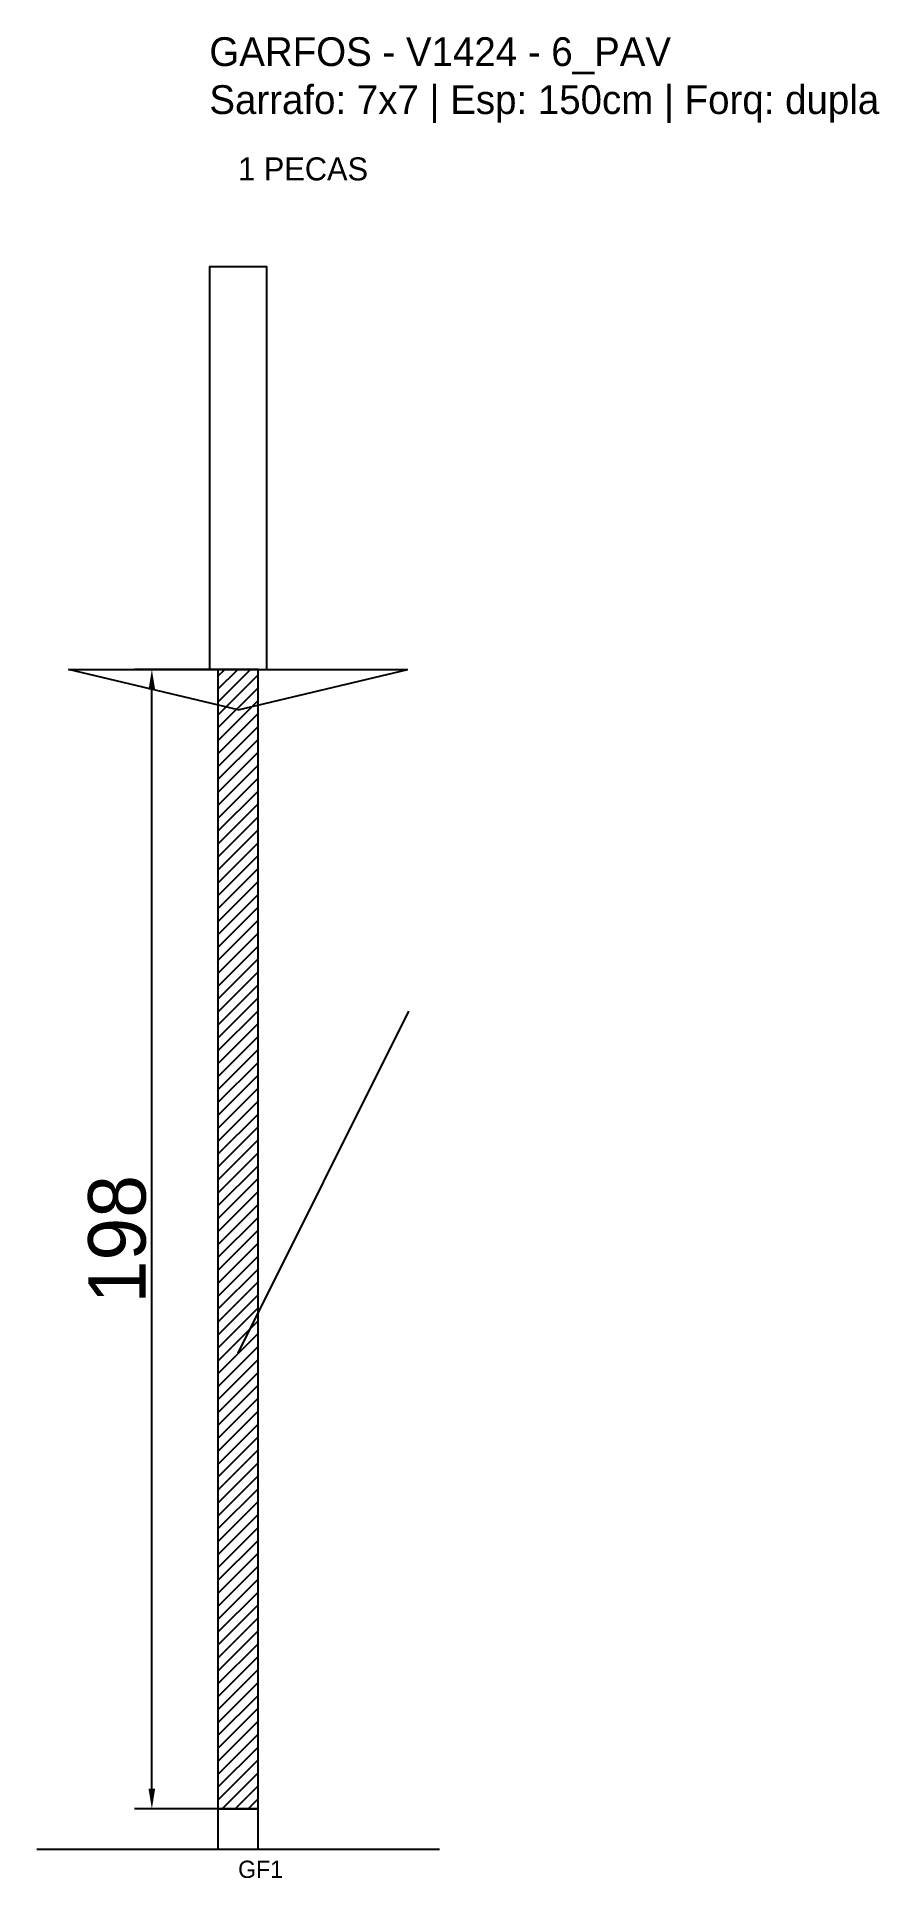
# Model space of a CAD drawing. Header units: metres. Extents: x -30 to 116, y -12 to 308.
import ezdxf

# ---------------------------------------------------------------- set-up
doc = ezdxf.new("R2010")
doc.units = ezdxf.units.M
for name, color, linetype in [('BARRA_ANCORAGEM', 1, 'Continuous'), ('COTA', 241, 'Continuous'), ('GARFOS OK', 3, 'Continuous'), ('NOME DA VIGA', 6, 'Continuous'), ('SARR_7x7', 40, 'Continuous'), ('VIGAS', 3, 'Continuous')]:
    doc.layers.add(name, color=color, linetype=linetype)
doc.dimstyles.new('EZ DXF', dxfattribs={"dimtxt": 10, "dimasz": 3.5, "dimexe": 3, "dimexo": 1.5, "dimgap": 1, "dimtad": 1, "dimdec": 1, "dimdsep": 46, "dimcen": 2.5, "dimazin": 3, "dimtfac": 1, "dimtmove": 0, "dimatfit": 3})

msp = doc.modelspace()

# ---------------------------------------------------------------- hatches: boundary and pattern name
at = {"layer": 'COTA'}
h = msp.add_hatch(dxfattribs=at)
h.set_pattern_fill('ANSI31', scale=0.5)
h.paths.add_polyline_path([(1.5, 0), (8.5, 0), (8.5, 198), (1.5, 198)])

# ---------------------------------------------------------------- linework, layer by layer
at = {"layer": 'BARRA_ANCORAGEM'}
msp.add_line((5, 79.2), (34.7, 138.6), dxfattribs=at)
at = {"layer": 'GARFOS OK'}
for p, q in [((5, 191), (-24.5, 198)), ((-24.5, 198), (34.5, 198)), ((5, 191), (34.5, 198))]:
    msp.add_line(p, q, dxfattribs=at)
at = {"layer": 'GARFOS OK', "linetype": 'CONTINUOUS'}
msp.add_line((-30, -7), (40, -7), dxfattribs=at)
at = {"layer": 'GARFOS OK'}
msp.add_lwpolyline([(1.5, 0), (8.5, 0), (8.5, 198), (1.5, 198), (1.5, 0)], dxfattribs=at)
at = {"layer": 'SARR_7x7'}
msp.add_lwpolyline([(1.5, -7), (8.5, -7), (8.5, 0), (1.5, 0), (1.5, -7)], dxfattribs=at)
at = {"layer": 'VIGAS'}
msp.add_lwpolyline([(0, 198), (10, 198), (10, 268), (0, 268), (0, 198)], dxfattribs=at)

# ---------------------------------------------------------------- texts
at = {"layer": 'NOME DA VIGA'}
for s, height, p in [('1 PECAS', 4, (5, 283)), ('GF1', 3, (5, -12))]:
    msp.add_text(s, height=height, dxfattribs=at).set_placement(p)
at = {"layer": 'NOME DA VIGA', "insert": (0, 293), "char_height": 5, "attachment_point": 7}
msp.add_mtext('GARFOS - V1424 - 6_PAV\\PSarrafo: 7x7 | Esp: 150cm | Forq: dupla', dxfattribs=at)

# ---------------------------------------------------------------- dimensions: what is measured, and where the dimension line sits
at = {"layer": 'COTA'}
msp.add_linear_dim(base=(-10, 0), p1=(5, 0), p2=(5, 198), angle=90, dimstyle='EZ DXF', dxfattribs=at).render()

doc.saveas('drawing.dxf')
